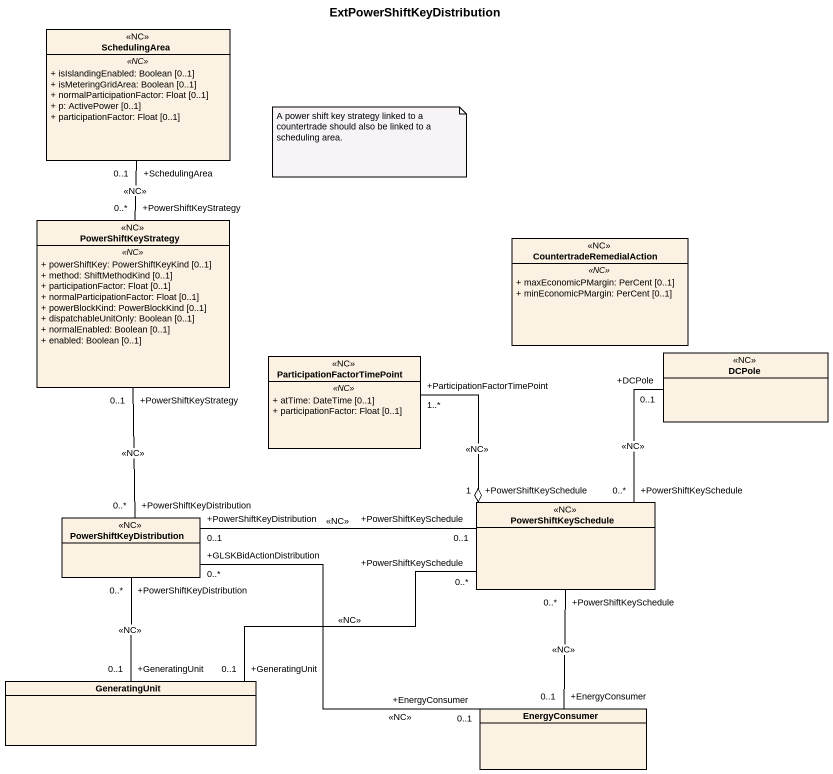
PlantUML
@startuml
title ExtPowerShiftKeyDistribution
hide circle
hide empty members
skinparam classAttributeIconSize 0
class SchedulingArea <<NC>> {
  .. <<NC>> ..
  + isIslandingEnabled: Boolean [0..1]
  + isMeteringGridArea: Boolean [0..1]
  + normalParticipationFactor: Float [0..1]
  + p: ActivePower [0..1]
  + participationFactor: Float [0..1]
}
class PowerShiftKeyStrategy <<NC>> {
  .. <<NC>> ..
  + powerShiftKey: PowerShiftKeyKind [0..1]
  + method: ShiftMethodKind [0..1]
  + participationFactor: Float [0..1]
  + normalParticipationFactor: Float [0..1]
  + powerBlockKind: PowerBlockKind [0..1]
  + dispatchableUnitOnly: Boolean [0..1]
  + normalEnabled: Boolean [0..1]
  + enabled: Boolean [0..1]
}
class CountertradeRemedialAction <<NC>> {
  .. <<NC>> ..
  + maxEconomicPMargin: PerCent [0..1]
  + minEconomicPMargin: PerCent [0..1]
}
class ParticipationFactorTimePoint <<NC>> {
  .. <<NC>> ..
  + atTime: DateTime [0..1]
  + participationFactor: Float [0..1]
}
class DCPole <<NC>>
class PowerShiftKeySchedule <<NC>>
class PowerShiftKeyDistribution <<NC>>
class GeneratingUnit
class EnergyConsumer
PowerShiftKeyStrategy "+PowerShiftKeyStrategy\n0..*" -up- "+SchedulingArea\n0..1" SchedulingArea : <<NC>>
PowerShiftKeyStrategy "+PowerShiftKeyStrategy\n0..1" -- "+PowerShiftKeyDistribution\n0..*" PowerShiftKeyDistribution : <<NC>>
ParticipationFactorTimePoint "+ParticipationFactorTimePoint\n1..*" --o "+PowerShiftKeySchedule\n1" PowerShiftKeySchedule : <<NC>>
DCPole "+DCPole\n0..1" -- "+PowerShiftKeySchedule\n0..*" PowerShiftKeySchedule : <<NC>>
PowerShiftKeySchedule "+PowerShiftKeySchedule\n0..*" -left- "+GeneratingUnit\n0..1" GeneratingUnit : <<NC>>
PowerShiftKeySchedule "+PowerShiftKeySchedule\n0..*" -- "+EnergyConsumer\n0..1" EnergyConsumer : <<NC>>
PowerShiftKeyDistribution "+PowerShiftKeyDistribution\n0..1" -right- "+PowerShiftKeySchedule\n0..1" PowerShiftKeySchedule : <<NC>>
PowerShiftKeyDistribution "+PowerShiftKeyDistribution\n0..*" -- "+GeneratingUnit\n0..1" GeneratingUnit : <<NC>>
PowerShiftKeyDistribution "+GLSKBidActionDistribution\n0..*" -right- "+EnergyConsumer\n0..1" EnergyConsumer : <<NC>>
note as N1
  A power shift key strategy linked to a countertrade should also be linked to a scheduling area.
end note
@enduml
